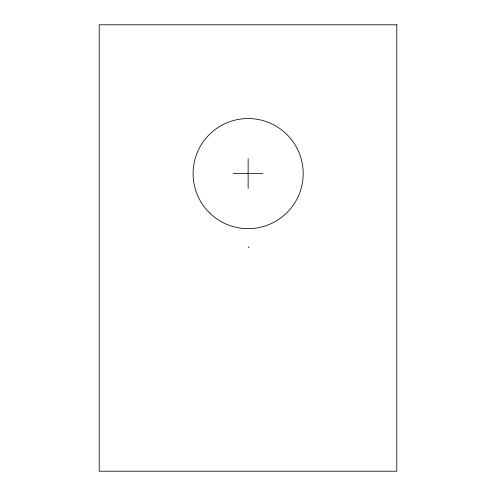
<?xml version="1.0" encoding="UTF-8"?>
<svg xmlns="http://www.w3.org/2000/svg" width="496" height="496" viewBox="0 0 496 496"><rect width="100%" height="100%" fill="white"/><g stroke="black" fill="none" stroke-linecap="round" stroke-linejoin="round"><path stroke-width="0.37" stroke-dasharray="2.48 1.86" d="M248 247.256L249.488 247.256M248.744 246.512L248.744 248"/><path stroke-width="0.74" d="M233.256 173.6L263.016 173.6M248.136 158.72L248.136 188.48M396.8 24.8L99.2 24.8L99.2 471.2L396.8 471.2L396.8 24.8M209.207 212.53A55.056 55.056 0 0 0 301.32 187.848A55.056 55.056 0 0 0 233.889 120.423A55.056 55.056 0 0 0 209.207 212.53"/></g></svg>
